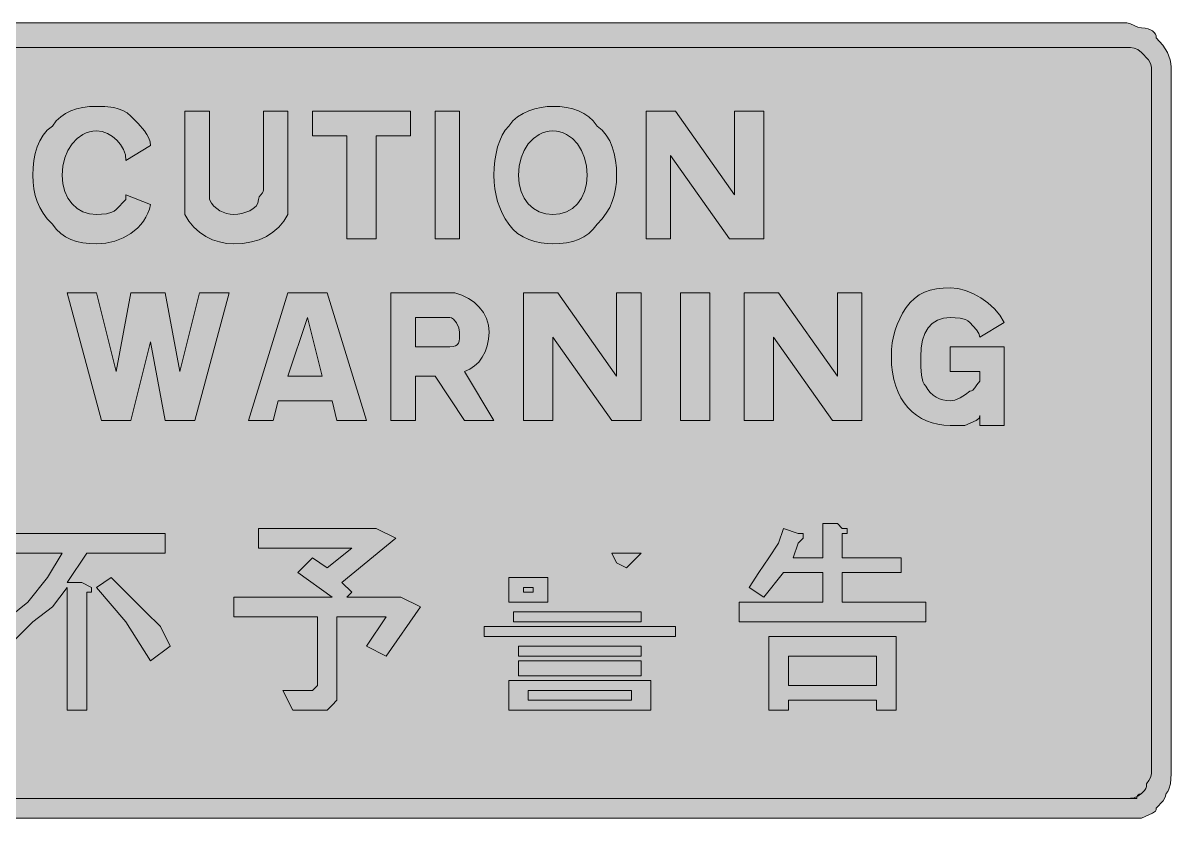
# Model space of a CAD drawing. Header units: metres. Extents: x 13 to 552, y 38 to 232.
# Drawn here: x 271.5 to 552.3, y 37.7 to 232.1 of the extents above; entities that cross this region are included whole.
import ezdxf

# ---------------------------------------------------------------- set-up
doc = ezdxf.new("R2010")
doc.units = ezdxf.units.M
doc.layers.add('FILL_BLACK_000000', color=7, linetype='Continuous', true_color=0x000000)
doc.layers.add('FILL_WHITE_FFFFFF', color=7, linetype='Continuous', true_color=0xffffff)

msp = doc.modelspace()

# ---------------------------------------------------------------- hatches: boundary and pattern name
at = {"layer": 'FILL_BLACK_000000', "true_color": 0x000000}
h = msp.add_hatch(color=7, dxfattribs=at)
h.dxf.hatch_style = 1
h.paths.add_polyline_path([(20.67, 37.98), (19.77, 38.27), (18.87, 38.69), (17.97, 39.29), (17.07, 40.08), (15.5, 41.9), (14.88, 42.84), (14.37, 43.83), (13.98, 44.87), (13.7, 45.99), (13.53, 47.18), (13.47, 48.48), (13.47, 221.28), (13.53, 222.18), (13.7, 223.08), (13.98, 223.98), (14.37, 224.88), (15.5, 226.68), (17.07, 228.48), (18.87, 230.05), (20.67, 231.18), (21.57, 231.57), (22.47, 231.85), (23.37, 232.02), (24.27, 232.08), (541.47, 232.08), (542.37, 231.89), (543.27, 231.48), (544.17, 231.07), (545.07, 230.88), (545.91, 230.83), (546.65, 230.67), (547.26, 230.44), (547.77, 230.13), (548.16, 229.77), (548.45, 229.36), (548.61, 228.93), (548.67, 228.48), (550.25, 226.68), (551.37, 224.88), (551.76, 223.98), (552.05, 223.08), (552.21, 222.18), (552.27, 221.28), (552.27, 48.48), (552.12, 46.08), (551.76, 44.77), (551.47, 44.18), (551.07, 43.68), (550.86, 42.78), (550.32, 41.88), (548.67, 40.08), (548.61, 39.68), (548.45, 39.37), (547.77, 38.88), (545.07, 37.68), (541.47, 37.68), (24.27, 37.68), (22.47, 37.72), (20.67, 37.98)])
h.paths.add_polyline_path([(542.37, 42.5), (543.27, 42.63), (544.17, 42.99), (545.07, 43.68), (545.76, 44.39), (546.12, 44.88), (546.25, 45.37), (546.27, 46.08), (546.87, 46.83), (547.28, 47.6), (547.47, 48.48), (547.47, 221.28), (547.26, 222.18), (546.72, 223.08), (545.07, 224.88), (544.17, 225.57), (543.27, 225.93), (542.37, 226.06), (541.47, 226.08), (24.27, 226.08), (23.37, 226.06), (22.47, 225.93), (21.57, 225.57), (20.67, 224.88), (19.98, 223.98), (19.62, 223.08), (19.49, 222.18), (19.47, 221.28), (19.47, 48.48), (19.58, 47.19), (19.88, 46.02), (20.36, 45), (20.97, 44.13), (21.7, 43.43), (22.51, 42.91), (23.37, 42.59), (24.27, 42.48), (541.47, 42.48), (542.37, 42.5)], flags=16)
h = msp.add_hatch(color=7, dxfattribs=at)
h.dxf.hatch_style = 1
h.paths.add_polyline_path([(302.39, 186.58), (302, 185.54), (301.52, 184.57), (300.95, 183.65), (300.29, 182.79), (299.55, 182.01), (297.87, 180.63), (295.97, 179.54), (293.9, 178.74), (291.71, 178.25), (289.47, 178.08), (287.73, 178.14), (286.1, 178.32), (284.58, 178.65), (283.17, 179.13), (281.88, 179.78), (280.7, 180.61), (279.63, 181.64), (278.67, 182.88), (277.43, 184.23), (276.4, 185.6), (275.57, 186.99), (274.92, 188.43), (274.44, 189.92), (274.11, 191.49), (273.93, 193.13), (273.87, 194.88), (273.93, 196.68), (274.11, 198.44), (274.44, 200.15), (274.92, 201.78), (275.57, 203.29), (276.4, 204.67), (277.43, 205.87), (278.67, 206.88), (279.63, 208.12), (280.7, 209.15), (281.88, 209.98), (283.17, 210.63), (284.58, 211.11), (286.1, 211.44), (287.73, 211.62), (289.47, 211.68), (291.46, 211.64), (293.67, 211.38), (294.79, 211.09), (295.88, 210.67), (296.92, 210.07), (297.87, 209.28), (299.63, 207.48), (301.17, 205.68), (301.78, 204.78), (302.26, 203.88), (302.56, 202.98), (302.67, 202.08), (296.67, 198.48), (296.51, 199.82), (296.05, 201.12), (295.34, 202.34), (294.42, 203.43), (293.33, 204.35), (292.11, 205.06), (290.81, 205.52), (289.47, 205.68), (288.58, 205.62), (287.73, 205.46), (286.91, 205.2), (286.13, 204.84), (284.7, 203.84), (283.47, 202.53), (282.46, 200.93), (281.71, 199.1), (281.23, 197.07), (281.07, 194.88), (281.23, 192.74), (281.71, 190.85), (282.46, 189.21), (283.47, 187.83), (284.7, 186.74), (286.13, 185.94), (287.73, 185.45), (289.47, 185.28), (291.87, 185.43), (293.18, 185.79), (293.77, 186.08), (294.27, 186.48), (296.67, 188.88), (296.67, 190.08), (302.67, 187.68), (302.39, 186.58)])
h = msp.add_hatch(color=7, dxfattribs=at)
h.dxf.hatch_style = 1
h.paths.add_polyline_path([(404.45, 211.44), (405.96, 211.11), (407.37, 210.63), (408.66, 209.98), (409.85, 209.15), (410.91, 208.12), (411.87, 206.88), (413.11, 205.87), (414.14, 204.67), (414.97, 203.29), (415.62, 201.78), (416.1, 200.15), (416.43, 198.44), (416.61, 196.68), (416.67, 194.88), (416.61, 193.13), (416.43, 191.49), (416.1, 189.92), (415.62, 188.43), (414.97, 186.99), (414.14, 185.6), (413.11, 184.23), (411.87, 182.88), (410.91, 181.64), (409.85, 180.61), (408.66, 179.78), (407.37, 179.13), (405.96, 178.65), (404.45, 178.32), (402.81, 178.14), (401.07, 178.08), (399.67, 178.14), (398.2, 178.32), (396.7, 178.65), (395.22, 179.13), (393.79, 179.78), (392.46, 180.61), (391.28, 181.64), (390.27, 182.88), (389.43, 184.23), (388.7, 185.6), (388.08, 186.99), (387.57, 188.43), (387.18, 189.92), (386.9, 191.49), (386.73, 193.13), (386.67, 194.88), (386.73, 196.68), (386.9, 198.44), (387.18, 200.15), (387.57, 201.78), (388.08, 203.29), (388.7, 204.67), (389.43, 205.87), (390.27, 206.88), (391.28, 208.12), (392.46, 209.15), (393.79, 209.98), (395.22, 210.63), (396.7, 211.11), (398.2, 211.44), (399.67, 211.62), (401.07, 211.68), (402.81, 211.62), (404.45, 211.44)])
h.paths.add_polyline_path([(408.83, 199.1), (408.08, 200.93), (407.07, 202.53), (405.84, 203.84), (404.41, 204.84), (403.63, 205.2), (402.81, 205.46), (401.96, 205.62), (401.07, 205.68), (400.18, 205.62), (399.33, 205.46), (398.51, 205.2), (397.73, 204.84), (396.3, 203.84), (395.07, 202.53), (394.06, 200.93), (393.31, 199.1), (392.83, 197.07), (392.67, 194.88), (392.83, 192.74), (393.31, 190.85), (394.06, 189.21), (395.07, 187.83), (396.3, 186.74), (397.73, 185.94), (399.33, 185.45), (401.07, 185.28), (402.81, 185.45), (404.41, 185.94), (405.84, 186.74), (407.07, 187.83), (408.08, 189.21), (408.83, 190.85), (409.31, 192.74), (409.47, 194.88), (409.31, 197.07), (408.83, 199.1)], flags=16)
h = msp.add_hatch(color=7, dxfattribs=at)
h.dxf.hatch_style = 1
h.paths.add_polyline_path([(336.27, 192.48), (336.27, 191.28), (336.27, 186.48), (336.27, 185.28), (335.26, 183.59), (334.04, 182.13), (332.62, 180.89), (331.02, 179.88), (329.25, 179.09), (327.33, 178.53), (325.26, 178.19), (323.07, 178.08), (321.27, 178.19), (319.51, 178.53), (317.8, 179.09), (316.17, 179.88), (314.66, 180.89), (313.28, 182.13), (312.08, 183.59), (311.07, 185.28), (311.07, 187.68), (311.07, 191.28), (311.07, 210.48), (317.07, 210.48), (317.07, 192.48), (317.07, 191.28), (317.07, 190.08), (317.07, 188.88), (317.57, 188.04), (318.18, 187.3), (318.86, 186.69), (319.62, 186.18), (320.43, 185.79), (321.29, 185.5), (322.17, 185.34), (323.07, 185.28), (324.02, 185.34), (325.02, 185.5), (326.02, 185.79), (326.97, 186.18), (327.8, 186.69), (328.47, 187.3), (328.91, 188.04), (329.07, 188.88), (329.12, 189.28), (329.26, 189.59), (329.67, 190.08), (330.08, 190.57), (330.22, 190.88), (330.27, 191.28), (330.27, 210.48), (336.27, 210.48), (336.27, 192.48)])
h = msp.add_hatch(color=7, dxfattribs=at)
h.dxf.hatch_style = 1
h.paths.add_polyline_path([(357.87, 179.28), (350.67, 179.28), (350.67, 204.48), (342.27, 204.48), (342.27, 210.48), (366.27, 210.48), (366.27, 204.48), (357.87, 204.48), (357.87, 179.28)])
h = msp.add_hatch(color=7, dxfattribs=at)
h.dxf.hatch_style = 1
h.paths.add_polyline_path([(372.27, 179.28), (372.27, 210.48), (378.27, 210.48), (378.27, 179.28), (372.27, 179.28)])
h = msp.add_hatch(color=7, dxfattribs=at)
h.dxf.hatch_style = 1
h.paths.add_polyline_path([(445.47, 210.48), (452.67, 210.48), (452.67, 179.28), (444.27, 179.28), (429.87, 199.68), (429.87, 179.28), (423.87, 179.28), (423.87, 210.48), (431.07, 210.48), (445.47, 190.08), (445.47, 210.48)])
h = msp.add_hatch(color=7, dxfattribs=at)
h.dxf.hatch_style = 1
h.paths.add_polyline_path([(313.47, 134.88), (306.27, 134.88), (302.67, 154.08), (297.87, 134.88), (290.67, 134.88), (282.27, 166.08), (289.47, 166.08), (294.27, 146.88), (297.87, 166.08), (302.67, 166.08), (306.27, 166.08), (309.87, 146.88), (314.67, 166.08), (321.87, 166.08), (313.47, 134.88)])
h = msp.add_hatch(color=7, dxfattribs=at)
h.dxf.hatch_style = 1
h.paths.add_polyline_path([(347.07, 139.68), (341.07, 139.68), (333.87, 139.68), (332.67, 134.88), (326.67, 134.88), (336.27, 166.08), (341.07, 166.08), (345.87, 166.08), (355.47, 134.88), (348.27, 134.88), (347.07, 139.68)])
h.paths.add_polyline_path([(336.27, 145.68), (341.07, 145.68), (344.67, 145.68), (341.07, 160.08), (336.27, 145.68)], flags=16)
h = msp.add_hatch(color=7, dxfattribs=at)
h.dxf.hatch_style = 1
h.paths.add_polyline_path([(361.47, 134.88), (361.47, 166.08), (377.07, 166.08), (378.81, 165.52), (380.41, 164.75), (381.84, 163.78), (383.07, 162.63), (384.08, 161.31), (384.83, 159.84), (385.31, 158.22), (385.47, 156.48), (385.36, 154.74), (385.04, 153.12), (384.52, 151.65), (383.82, 150.33), (382.95, 149.18), (381.93, 148.21), (380.76, 147.44), (379.47, 146.88), (386.67, 134.88), (379.47, 134.88), (372.27, 145.68), (367.47, 145.68), (367.47, 134.88), (361.47, 134.88)])
h.paths.add_polyline_path([(376.66, 152.94), (377.26, 153.1), (377.68, 153.39), (377.97, 153.78), (378.14, 154.29), (378.23, 154.9), (378.27, 156.48), (378.06, 157.55), (377.52, 158.73), (376.75, 159.69), (376.32, 159.97), (375.87, 160.08), (367.47, 160.08), (367.47, 152.88), (375.87, 152.88), (376.66, 152.94)], flags=16)
h = msp.add_hatch(color=7, dxfattribs=at)
h.dxf.hatch_style = 1
h.paths.add_polyline_path([(416.67, 166.08), (422.67, 166.08), (422.67, 134.88), (415.47, 134.88), (401.07, 155.28), (401.07, 134.88), (393.87, 134.88), (393.87, 166.08), (402.27, 166.08), (416.67, 145.68), (416.67, 166.08)])
h = msp.add_hatch(color=7, dxfattribs=at)
h.dxf.hatch_style = 1
h.paths.add_polyline_path([(432.27, 134.88), (432.27, 166.08), (439.47, 166.08), (439.47, 134.88), (432.27, 134.88)])
h = msp.add_hatch(color=7, dxfattribs=at)
h.dxf.hatch_style = 1
h.paths.add_polyline_path([(470.67, 166.08), (476.67, 166.08), (476.67, 134.88), (469.47, 134.88), (455.07, 155.28), (455.07, 134.88), (447.87, 134.88), (447.87, 166.08), (456.27, 166.08), (470.67, 145.68), (470.67, 166.08)])
h = msp.add_hatch(color=7, dxfattribs=at)
h.dxf.hatch_style = 1
h.paths.add_polyline_path([(483.93, 152.23), (484.1, 153.87), (484.38, 155.44), (484.77, 156.93), (485.28, 158.37), (485.9, 159.76), (486.63, 161.13), (487.47, 162.48), (488.43, 163.72), (489.5, 164.75), (490.68, 165.58), (491.97, 166.23), (493.38, 166.71), (494.9, 167.04), (496.53, 167.22), (498.27, 167.28), (500.12, 167.12), (502.02, 166.64), (503.92, 165.89), (505.77, 164.88), (507.5, 163.65), (509.07, 162.22), (510.41, 160.62), (511.47, 158.88), (505.47, 155.28), (505.26, 156.18), (504.72, 157.08), (503.07, 158.88), (502.57, 159.28), (501.98, 159.57), (500.67, 159.93), (498.27, 160.08), (496.58, 159.91), (495.12, 159.42), (493.88, 158.62), (492.87, 157.53), (492.08, 156.15), (491.52, 154.51), (491.18, 152.62), (491.07, 150.48), (491.09, 148), (491.22, 145.98), (491.58, 144.4), (491.87, 143.79), (492.27, 143.28), (492.77, 142.44), (493.38, 141.7), (494.06, 141.09), (494.82, 140.58), (495.63, 140.19), (496.49, 139.9), (497.37, 139.74), (498.27, 139.68), (499.36, 139.89), (500.67, 140.43), (501.98, 141.2), (503.07, 142.08), (503.47, 142.13), (503.78, 142.29), (504.27, 142.83), (504.76, 143.6), (505.47, 144.48), (505.47, 146.88), (498.27, 146.88), (498.27, 152.88), (511.47, 152.88), (511.47, 133.68), (505.47, 133.68), (505.47, 136.08), (505.41, 135.68), (505.25, 135.37), (504.57, 134.88), (501.87, 133.68), (498.27, 133.68), (496.72, 133.75), (495.24, 133.96), (493.82, 134.3), (492.48, 134.79), (491.21, 135.4), (490.02, 136.15), (488.92, 137.02), (487.92, 138.03), (487.01, 139.16), (486.21, 140.42), (485.52, 141.8), (484.94, 143.3), (484.48, 144.92), (484.14, 146.66), (483.94, 148.51), (483.87, 150.48), (483.93, 152.23)])
h = msp.add_hatch(color=7, dxfattribs=at)
h.dxf.hatch_style = 1
h.paths.add_polyline_path([(451.47, 97.68), (453.87, 101.28), (456.27, 104.88), (457.47, 108.48), (461.07, 107.28), (462.27, 107.28), (462.27, 106.08), (461.07, 104.88), (459.87, 101.28), (467.07, 101.28), (467.07, 109.68), (470.67, 109.68), (471.87, 108.48), (473.07, 108.48), (473.07, 107.28), (471.87, 107.28), (471.87, 101.28), (486.27, 101.28), (486.27, 97.68), (471.87, 97.68), (471.87, 90.48), (492.27, 90.48), (492.27, 85.68), (446.67, 85.68), (446.67, 90.48), (467.07, 90.48), (467.07, 97.68), (457.47, 97.68), (452.67, 91.68), (449.07, 94.08), (451.47, 97.68)])
h = msp.add_hatch(color=7, dxfattribs=at)
h.dxf.hatch_style = 1
h.paths.add_polyline_path([(306.27, 107.28), (306.27, 102.48), (287.07, 102.48), (282.27, 95.28), (285.87, 95.28), (288.27, 94.08), (288.27, 92.88), (287.07, 92.88), (287.07, 64.08), (282.27, 64.08), (282.27, 94.08), (278.67, 89.28), (273.87, 85.68), (269.07, 80.88), (264.27, 77.28), (260.67, 80.88), (266.67, 85.68), (272.67, 90.48), (277.47, 96.48), (281.07, 102.48), (260.67, 102.48), (260.67, 107.28), (306.27, 107.28)])
h = msp.add_hatch(color=7, dxfattribs=at)
h.dxf.hatch_style = 1
h.paths.add_polyline_path([(356.67, 108.48), (357.87, 108.48), (362.67, 106.08), (349.47, 95.28), (351.87, 92.88), (350.67, 91.68), (363.87, 91.68), (368.67, 89.28), (360.27, 77.28), (355.47, 79.68), (360.27, 86.88), (348.27, 86.88), (348.27, 68.88), (348.27, 66.48), (347.07, 65.28), (345.87, 64.08), (342.27, 64.08), (337.47, 64.08), (335.07, 68.88), (339.87, 68.88), (342.27, 68.88), (343.47, 70.08), (343.47, 71.28), (343.47, 86.88), (323.07, 86.88), (323.07, 91.68), (347.07, 91.68), (338.67, 97.68), (342.27, 101.28), (345.87, 98.88), (351.87, 103.68), (329.07, 103.68), (329.07, 108.48), (356.67, 108.48)])
h = msp.add_hatch(color=7, dxfattribs=at)
h.dxf.hatch_style = 1
h.paths.add_polyline_path([(422.67, 102.48), (419.07, 98.88), (416.67, 100.08), (415.47, 102.48), (422.67, 102.48)])
h = msp.add_hatch(color=7, dxfattribs=at)
h.dxf.hatch_style = 1
h.paths.add_polyline_path([(296.67, 85.68), (289.47, 94.08), (293.07, 96.48), (296.67, 92.88), (301.47, 88.08), (305.07, 84.48), (307.47, 79.68), (302.67, 76.08), (296.67, 85.68)])
h = msp.add_hatch(color=7, dxfattribs=at)
h.dxf.hatch_style = 1
h.paths.add_polyline_path([(399.87, 90.48), (390.27, 90.48), (390.27, 96.48), (399.87, 96.48), (399.87, 90.48)])
h.paths.add_polyline_path([(396.27, 94.08), (393.87, 94.08), (393.87, 92.88), (396.27, 92.88), (396.27, 94.08)], flags=16)
h = msp.add_hatch(color=7, dxfattribs=at)
h.dxf.hatch_style = 1
h.paths.add_polyline_path([(422.67, 88.08), (422.67, 85.68), (391.47, 85.68), (391.47, 88.08), (422.67, 88.08)])
h = msp.add_hatch(color=7, dxfattribs=at)
h.dxf.hatch_style = 1
h.paths.add_polyline_path([(431.07, 84.48), (431.07, 82.08), (384.27, 82.08), (384.27, 84.48), (431.07, 84.48)])
h = msp.add_hatch(color=7, dxfattribs=at)
h.dxf.hatch_style = 1
h.paths.add_polyline_path([(485.07, 82.08), (485.07, 64.08), (480.27, 64.08), (480.27, 66.48), (458.67, 66.48), (458.67, 64.08), (453.87, 64.08), (453.87, 82.08), (485.07, 82.08)])
h.paths.add_polyline_path([(480.27, 77.28), (458.67, 77.28), (458.67, 70.08), (480.27, 70.08), (480.27, 77.28)], flags=16)
h = msp.add_hatch(color=7, dxfattribs=at)
h.dxf.hatch_style = 1
h.paths.add_polyline_path([(422.67, 79.68), (422.67, 77.28), (392.67, 77.28), (392.67, 79.68), (422.67, 79.68)])
h = msp.add_hatch(color=7, dxfattribs=at)
h.dxf.hatch_style = 1
h.paths.add_polyline_path([(422.67, 76.08), (422.67, 72.48), (392.67, 72.48), (392.67, 76.08), (422.67, 76.08)])
h = msp.add_hatch(color=7, dxfattribs=at)
h.dxf.hatch_style = 1
h.paths.add_polyline_path([(425.07, 64.08), (390.27, 64.08), (390.27, 71.28), (425.07, 71.28), (425.07, 64.08)])
h.paths.add_polyline_path([(420.27, 68.88), (395.07, 68.88), (395.07, 66.48), (420.27, 66.48), (420.27, 68.88)], flags=16)
at = {"layer": 'FILL_WHITE_FFFFFF', "true_color": 0xffffff}
h = msp.add_hatch(color=7, dxfattribs=at)
h.dxf.hatch_style = 1
h.paths.add_polyline_path([(541.47, 226.08), (542.37, 226.06), (543.27, 225.93), (544.17, 225.57), (545.07, 224.88), (546.72, 223.08), (547.26, 222.18), (547.47, 221.28), (547.47, 48.48), (547.28, 47.6), (546.87, 46.83), (546.27, 46.08), (546.25, 45.37), (546.12, 44.88), (545.76, 44.39), (545.07, 43.68), (544.47, 43.53), (544.06, 43.17), (543.92, 42.88), (543.87, 42.48), (541.47, 42.48), (24.27, 42.48), (23.37, 42.5), (22.47, 42.63), (21.57, 42.99), (20.67, 43.68), (19.98, 44.6), (19.62, 45.63), (19.49, 46.89), (19.47, 48.48), (19.47, 221.28), (19.58, 222.18), (19.88, 223.04), (20.36, 223.85), (20.97, 224.58), (21.7, 225.19), (22.51, 225.67), (23.37, 225.97), (24.27, 226.08), (541.47, 226.08)])

# ---------------------------------------------------------------- linework, layer by layer
at = {"layer": 'FILL_BLACK_000000', "lineweight": 0, "true_color": 0x000000}
for points in [[(24.27, 232.08), (541.47, 232.08), (542.37, 231.89), (543.27, 231.48), (544.17, 231.07), (545.07, 230.88), (545.91, 230.83), (546.65, 230.67), (547.26, 230.44), (547.77, 230.13), (548.16, 229.77), (548.45, 229.36), (548.61, 228.93), (548.67, 228.48), (550.25, 226.68), (551.37, 224.88), (551.76, 223.98), (552.05, 223.08), (552.21, 222.18), (552.27, 221.28), (552.27, 48.48), (552.12, 46.08), (551.76, 44.77), (551.47, 44.18), (551.07, 43.68), (550.86, 42.78), (550.32, 41.88), (548.67, 40.08), (548.61, 39.68), (548.45, 39.37), (547.77, 38.88), (545.07, 37.68), (541.47, 37.68), (24.27, 37.68)], [(24.27, 42.48), (541.47, 42.48), (542.37, 42.5), (543.27, 42.63), (544.17, 42.99), (545.07, 43.68), (545.76, 44.39), (546.12, 44.88), (546.25, 45.37), (546.27, 46.08), (546.87, 46.83), (547.28, 47.6), (547.47, 48.48), (547.47, 221.28), (547.26, 222.18), (546.72, 223.08), (545.07, 224.88), (544.17, 225.57), (543.27, 225.93), (542.37, 226.06), (541.47, 226.08), (24.27, 226.08)]]:
    msp.add_lwpolyline(points, dxfattribs=at)
for points in [[(302.39, 186.58), (302, 185.54), (301.52, 184.57), (300.95, 183.65), (300.29, 182.79), (299.55, 182.01), (297.87, 180.63), (295.97, 179.54), (293.9, 178.74), (291.71, 178.25), (289.47, 178.08), (287.73, 178.14), (286.1, 178.32), (284.58, 178.65), (283.17, 179.13), (281.88, 179.78), (280.7, 180.61), (279.63, 181.64), (278.67, 182.88), (277.43, 184.23), (276.4, 185.6), (275.57, 186.99), (274.92, 188.43), (274.44, 189.92), (274.11, 191.49), (273.93, 193.13), (273.87, 194.88), (273.93, 196.68), (274.11, 198.44), (274.44, 200.15), (274.92, 201.78), (275.57, 203.29), (276.4, 204.67), (277.43, 205.87), (278.67, 206.88), (279.63, 208.12), (280.7, 209.15), (281.88, 209.98), (283.17, 210.63), (284.58, 211.11), (286.1, 211.44), (287.73, 211.62), (289.47, 211.68), (291.46, 211.64), (293.67, 211.38), (294.79, 211.09), (295.88, 210.67), (296.92, 210.07), (297.87, 209.28), (299.63, 207.48), (301.17, 205.68), (301.78, 204.78), (302.26, 203.88), (302.56, 202.98), (302.67, 202.08), (296.67, 198.48), (296.51, 199.82), (296.05, 201.12), (295.34, 202.34), (294.42, 203.43), (293.33, 204.35), (292.11, 205.06), (290.81, 205.52), (289.47, 205.68), (288.58, 205.62), (287.73, 205.46), (286.91, 205.2), (286.13, 204.84), (284.7, 203.84), (283.47, 202.53), (282.46, 200.93), (281.71, 199.1), (281.23, 197.07), (281.07, 194.88), (281.23, 192.74), (281.71, 190.85), (282.46, 189.21), (283.47, 187.83), (284.7, 186.74), (286.13, 185.94), (287.73, 185.45), (289.47, 185.28), (291.87, 185.43), (293.18, 185.79), (293.77, 186.08), (294.27, 186.48), (296.67, 188.88), (296.67, 190.08), (302.67, 187.68)], [(404.45, 211.44), (405.96, 211.11), (407.37, 210.63), (408.66, 209.98), (409.85, 209.15), (410.91, 208.12), (411.87, 206.88), (413.11, 205.87), (414.14, 204.67), (414.97, 203.29), (415.62, 201.78), (416.1, 200.15), (416.43, 198.44), (416.61, 196.68), (416.67, 194.88), (416.61, 193.13), (416.43, 191.49), (416.1, 189.92), (415.62, 188.43), (414.97, 186.99), (414.14, 185.6), (413.11, 184.23), (411.87, 182.88), (410.91, 181.64), (409.85, 180.61), (408.66, 179.78), (407.37, 179.13), (405.96, 178.65), (404.45, 178.32), (402.81, 178.14), (401.07, 178.08), (399.67, 178.14), (398.2, 178.32), (396.7, 178.65), (395.22, 179.13), (393.79, 179.78), (392.46, 180.61), (391.28, 181.64), (390.27, 182.88), (389.43, 184.23), (388.7, 185.6), (388.08, 186.99), (387.57, 188.43), (387.18, 189.92), (386.9, 191.49), (386.73, 193.13), (386.67, 194.88), (386.73, 196.68), (386.9, 198.44), (387.18, 200.15), (387.57, 201.78), (388.08, 203.29), (388.7, 204.67), (389.43, 205.87), (390.27, 206.88), (391.28, 208.12), (392.46, 209.15), (393.79, 209.98), (395.22, 210.63), (396.7, 211.11), (398.2, 211.44), (399.67, 211.62), (401.07, 211.68), (402.81, 211.62)], [(336.27, 192.48), (336.27, 191.28), (336.27, 186.48), (336.27, 185.28), (335.26, 183.59), (334.04, 182.13), (332.62, 180.89), (331.02, 179.88), (329.25, 179.09), (327.33, 178.53), (325.26, 178.19), (323.07, 178.08), (321.27, 178.19), (319.51, 178.53), (317.8, 179.09), (316.17, 179.88), (314.66, 180.89), (313.28, 182.13), (312.08, 183.59), (311.07, 185.28), (311.07, 187.68), (311.07, 191.28), (311.07, 210.48), (317.07, 210.48), (317.07, 192.48), (317.07, 191.28), (317.07, 190.08), (317.07, 188.88), (317.57, 188.04), (318.18, 187.3), (318.86, 186.69), (319.62, 186.18), (320.43, 185.79), (321.29, 185.5), (322.17, 185.34), (323.07, 185.28), (324.02, 185.34), (325.02, 185.5), (326.02, 185.79), (326.97, 186.18), (327.8, 186.69), (328.47, 187.3), (328.91, 188.04), (329.07, 188.88), (329.12, 189.28), (329.26, 189.59), (329.67, 190.08), (330.08, 190.57), (330.22, 190.88), (330.27, 191.28), (330.27, 210.48), (336.27, 210.48)], [(357.87, 179.28), (350.67, 179.28), (350.67, 204.48), (342.27, 204.48), (342.27, 210.48), (366.27, 210.48), (366.27, 204.48), (357.87, 204.48)], [(372.27, 179.28), (372.27, 210.48), (378.27, 210.48), (378.27, 179.28)], [(445.47, 210.48), (452.67, 210.48), (452.67, 179.28), (444.27, 179.28), (429.87, 199.68), (429.87, 179.28), (423.87, 179.28), (423.87, 210.48), (431.07, 210.48), (445.47, 190.08)], [(408.83, 199.1), (408.08, 200.93), (407.07, 202.53), (405.84, 203.84), (404.41, 204.84), (403.63, 205.2), (402.81, 205.46), (401.96, 205.62), (401.07, 205.68), (400.18, 205.62), (399.33, 205.46), (398.51, 205.2), (397.73, 204.84), (396.3, 203.84), (395.07, 202.53), (394.06, 200.93), (393.31, 199.1), (392.83, 197.07), (392.67, 194.88), (392.83, 192.74), (393.31, 190.85), (394.06, 189.21), (395.07, 187.83), (396.3, 186.74), (397.73, 185.94), (399.33, 185.45), (401.07, 185.28), (402.81, 185.45), (404.41, 185.94), (405.84, 186.74), (407.07, 187.83), (408.08, 189.21), (408.83, 190.85), (409.31, 192.74), (409.47, 194.88), (409.31, 197.07)], [(313.47, 134.88), (306.27, 134.88), (302.67, 154.08), (297.87, 134.88), (290.67, 134.88), (282.27, 166.08), (289.47, 166.08), (294.27, 146.88), (297.87, 166.08), (302.67, 166.08), (306.27, 166.08), (309.87, 146.88), (314.67, 166.08), (321.87, 166.08)], [(347.07, 139.68), (341.07, 139.68), (333.87, 139.68), (332.67, 134.88), (326.67, 134.88), (336.27, 166.08), (341.07, 166.08), (345.87, 166.08), (355.47, 134.88), (348.27, 134.88)], [(361.47, 134.88), (361.47, 166.08), (377.07, 166.08), (378.81, 165.52), (380.41, 164.75), (381.84, 163.78), (383.07, 162.63), (384.08, 161.31), (384.83, 159.84), (385.31, 158.22), (385.47, 156.48), (385.36, 154.74), (385.04, 153.12), (384.52, 151.65), (383.82, 150.33), (382.95, 149.18), (381.93, 148.21), (380.76, 147.44), (379.47, 146.88), (386.67, 134.88), (379.47, 134.88), (372.27, 145.68), (367.47, 145.68), (367.47, 134.88)], [(416.67, 166.08), (422.67, 166.08), (422.67, 134.88), (415.47, 134.88), (401.07, 155.28), (401.07, 134.88), (393.87, 134.88), (393.87, 166.08), (402.27, 166.08), (416.67, 145.68)], [(432.27, 134.88), (432.27, 166.08), (439.47, 166.08), (439.47, 134.88)], [(470.67, 166.08), (476.67, 166.08), (476.67, 134.88), (469.47, 134.88), (455.07, 155.28), (455.07, 134.88), (447.87, 134.88), (447.87, 166.08), (456.27, 166.08), (470.67, 145.68)], [(483.93, 152.23), (484.1, 153.87), (484.38, 155.44), (484.77, 156.93), (485.28, 158.37), (485.9, 159.76), (486.63, 161.13), (487.47, 162.48), (488.43, 163.72), (489.5, 164.75), (490.68, 165.58), (491.97, 166.23), (493.38, 166.71), (494.9, 167.04), (496.53, 167.22), (498.27, 167.28), (500.12, 167.12), (502.02, 166.64), (503.92, 165.89), (505.77, 164.88), (507.5, 163.65), (509.07, 162.22), (510.41, 160.62), (511.47, 158.88), (505.47, 155.28), (505.26, 156.18), (504.72, 157.08), (503.07, 158.88), (502.57, 159.28), (501.98, 159.57), (500.67, 159.93), (498.27, 160.08), (496.58, 159.91), (495.12, 159.42), (493.88, 158.62), (492.87, 157.53), (492.08, 156.15), (491.52, 154.51), (491.18, 152.62), (491.07, 150.48), (491.09, 148), (491.22, 145.98), (491.58, 144.4), (491.87, 143.79), (492.27, 143.28), (492.77, 142.44), (493.38, 141.7), (494.06, 141.09), (494.82, 140.58), (495.63, 140.19), (496.49, 139.9), (497.37, 139.74), (498.27, 139.68), (499.36, 139.89), (500.67, 140.43), (501.98, 141.2), (503.07, 142.08), (503.47, 142.13), (503.78, 142.29), (504.27, 142.83), (504.76, 143.6), (505.47, 144.48), (505.47, 146.88), (498.27, 146.88), (498.27, 152.88), (511.47, 152.88), (511.47, 133.68), (505.47, 133.68), (505.47, 136.08), (505.41, 135.68), (505.25, 135.37), (504.57, 134.88), (501.87, 133.68), (498.27, 133.68), (496.72, 133.75), (495.24, 133.96), (493.82, 134.3), (492.48, 134.79), (491.21, 135.4), (490.02, 136.15), (488.92, 137.02), (487.92, 138.03), (487.01, 139.16), (486.21, 140.42), (485.52, 141.8), (484.94, 143.3), (484.48, 144.92), (484.14, 146.66), (483.94, 148.51), (483.87, 150.48)], [(336.27, 145.68), (341.07, 145.68), (344.67, 145.68), (341.07, 160.08)], [(376.66, 152.94), (377.26, 153.1), (377.68, 153.39), (377.97, 153.78), (378.14, 154.29), (378.23, 154.9), (378.27, 156.48), (378.06, 157.55), (377.52, 158.73), (376.75, 159.69), (376.32, 159.97), (375.87, 160.08), (367.47, 160.08), (367.47, 152.88), (375.87, 152.88)], [(451.47, 97.68), (453.87, 101.28), (456.27, 104.88), (457.47, 108.48), (461.07, 107.28), (462.27, 107.28), (462.27, 106.08), (461.07, 104.88), (459.87, 101.28), (467.07, 101.28), (467.07, 109.68), (470.67, 109.68), (471.87, 108.48), (473.07, 108.48), (473.07, 107.28), (471.87, 107.28), (471.87, 101.28), (486.27, 101.28), (486.27, 97.68), (471.87, 97.68), (471.87, 90.48), (492.27, 90.48), (492.27, 85.68), (446.67, 85.68), (446.67, 90.48), (467.07, 90.48), (467.07, 97.68), (457.47, 97.68), (452.67, 91.68), (449.07, 94.08)], [(306.27, 107.28), (306.27, 102.48), (287.07, 102.48), (282.27, 95.28), (285.87, 95.28), (288.27, 94.08), (288.27, 92.88), (287.07, 92.88), (287.07, 64.08), (282.27, 64.08), (282.27, 94.08), (278.67, 89.28), (273.87, 85.68), (269.07, 80.88), (264.27, 77.28), (260.67, 80.88), (266.67, 85.68), (272.67, 90.48), (277.47, 96.48), (281.07, 102.48), (260.67, 102.48), (260.67, 107.28)], [(356.67, 108.48), (357.87, 108.48), (362.67, 106.08), (349.47, 95.28), (351.87, 92.88), (350.67, 91.68), (363.87, 91.68), (368.67, 89.28), (360.27, 77.28), (355.47, 79.68), (360.27, 86.88), (348.27, 86.88), (348.27, 68.88), (348.27, 66.48), (347.07, 65.28), (345.87, 64.08), (342.27, 64.08), (337.47, 64.08), (335.07, 68.88), (339.87, 68.88), (342.27, 68.88), (343.47, 70.08), (343.47, 71.28), (343.47, 86.88), (323.07, 86.88), (323.07, 91.68), (347.07, 91.68), (338.67, 97.68), (342.27, 101.28), (345.87, 98.88), (351.87, 103.68), (329.07, 103.68), (329.07, 108.48)], [(422.67, 102.48), (419.07, 98.88), (416.67, 100.08), (415.47, 102.48)], [(296.67, 85.68), (289.47, 94.08), (293.07, 96.48), (296.67, 92.88), (301.47, 88.08), (305.07, 84.48), (307.47, 79.68), (302.67, 76.08)], [(399.87, 90.48), (390.27, 90.48), (390.27, 96.48), (399.87, 96.48)], [(396.27, 94.08), (393.87, 94.08), (393.87, 92.88), (396.27, 92.88)], [(422.67, 88.08), (422.67, 85.68), (391.47, 85.68), (391.47, 88.08)], [(431.07, 84.48), (431.07, 82.08), (384.27, 82.08), (384.27, 84.48)], [(485.07, 82.08), (485.07, 64.08), (480.27, 64.08), (480.27, 66.48), (458.67, 66.48), (458.67, 64.08), (453.87, 64.08), (453.87, 82.08)], [(422.67, 79.68), (422.67, 77.28), (392.67, 77.28), (392.67, 79.68)], [(422.67, 76.08), (422.67, 72.48), (392.67, 72.48), (392.67, 76.08)], [(480.27, 77.28), (458.67, 77.28), (458.67, 70.08), (480.27, 70.08)], [(425.07, 64.08), (390.27, 64.08), (390.27, 71.28), (425.07, 71.28)], [(420.27, 68.88), (395.07, 68.88), (395.07, 66.48), (420.27, 66.48)]]:
    msp.add_lwpolyline(points, close=True, dxfattribs=at)
at = {"layer": 'FILL_WHITE_FFFFFF', "lineweight": 0, "true_color": 0xffffff}
msp.add_lwpolyline([(24.27, 226.08), (541.47, 226.08), (542.37, 226.06), (543.27, 225.93), (544.17, 225.57), (545.07, 224.88), (546.72, 223.08), (547.26, 222.18), (547.47, 221.28), (547.47, 48.48), (547.28, 47.6), (546.87, 46.83), (546.27, 46.08), (546.25, 45.37), (546.12, 44.88), (545.76, 44.39), (545.07, 43.68), (544.47, 43.53), (544.06, 43.17), (543.92, 42.88), (543.87, 42.48), (541.47, 42.48), (24.27, 42.48)], dxfattribs=at)

doc.saveas('drawing.dxf')
